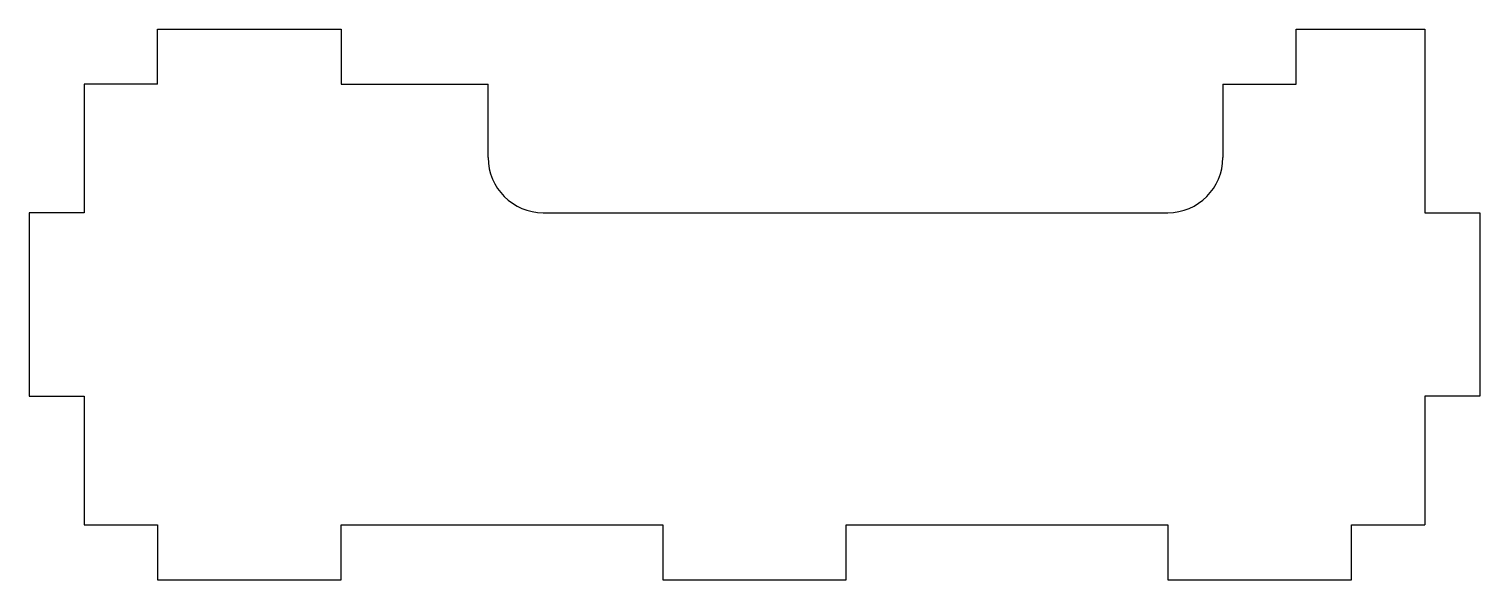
# Model space of a CAD drawing. Extents: x 45 to 124, y 3 to 33.
import ezdxf

# ---------------------------------------------------------------- set-up
doc = ezdxf.new("R2010")
doc.units = 0
doc.layers.get('0').update_dxf_attribs({"linetype": 'continuous'})

# ---------------------------------------------------------------- blocks, each defined once
blk = doc.blocks.new('FILLET005')
at = {"color": 0}
for p, q in [((52, 33), (62, 33)), ((52, 30), (52, 33)), ((62, 33), (62, 30)), ((114, 30), (114, 33)), ((114, 33), (121, 33)), ((121, 33), (121, 23)), ((52, 30), (48, 30)), ((48, 30), (48, 23)), ((62, 30), (70, 30)), ((70, 26), (70, 30)), ((110, 30), (110, 26)), ((110, 30), (114, 30)), ((48, 23), (45, 23)), ((45, 23), (45, 13)), ((73, 23), (107, 23)), ((121, 23), (124, 23)), ((124, 23), (124, 13)), ((45, 13), (48, 13)), ((48, 13), (48, 6)), ((124, 13), (121, 13)), ((121, 13), (121, 6)), ((48, 6), (52, 6)), ((52, 6), (52, 3)), ((62, 6), (79.5, 6)), ((62, 3), (62, 6)), ((79.5, 6), (79.5, 3)), ((89.5, 6), (107, 6)), ((89.5, 3), (89.5, 6)), ((107, 6), (107, 3)), ((117, 6), (121, 6)), ((117, 3), (117, 6)), ((52, 3), (62, 3)), ((79.5, 3), (89.5, 3)), ((107, 3), (117, 3))]:
    blk.add_line(p, q, dxfattribs=at)
for centre, start, end in [((73, 26), 180, -90), ((107, 26), -90, 0)]:
    blk.add_arc(centre, 3, start, end, dxfattribs=at)

msp = doc.modelspace()

# ---------------------------------------------------------------- block references
at = {"color": 0}
msp.add_blockref('FILLET005', (0, 0), dxfattribs=at)

doc.saveas('drawing.dxf')
